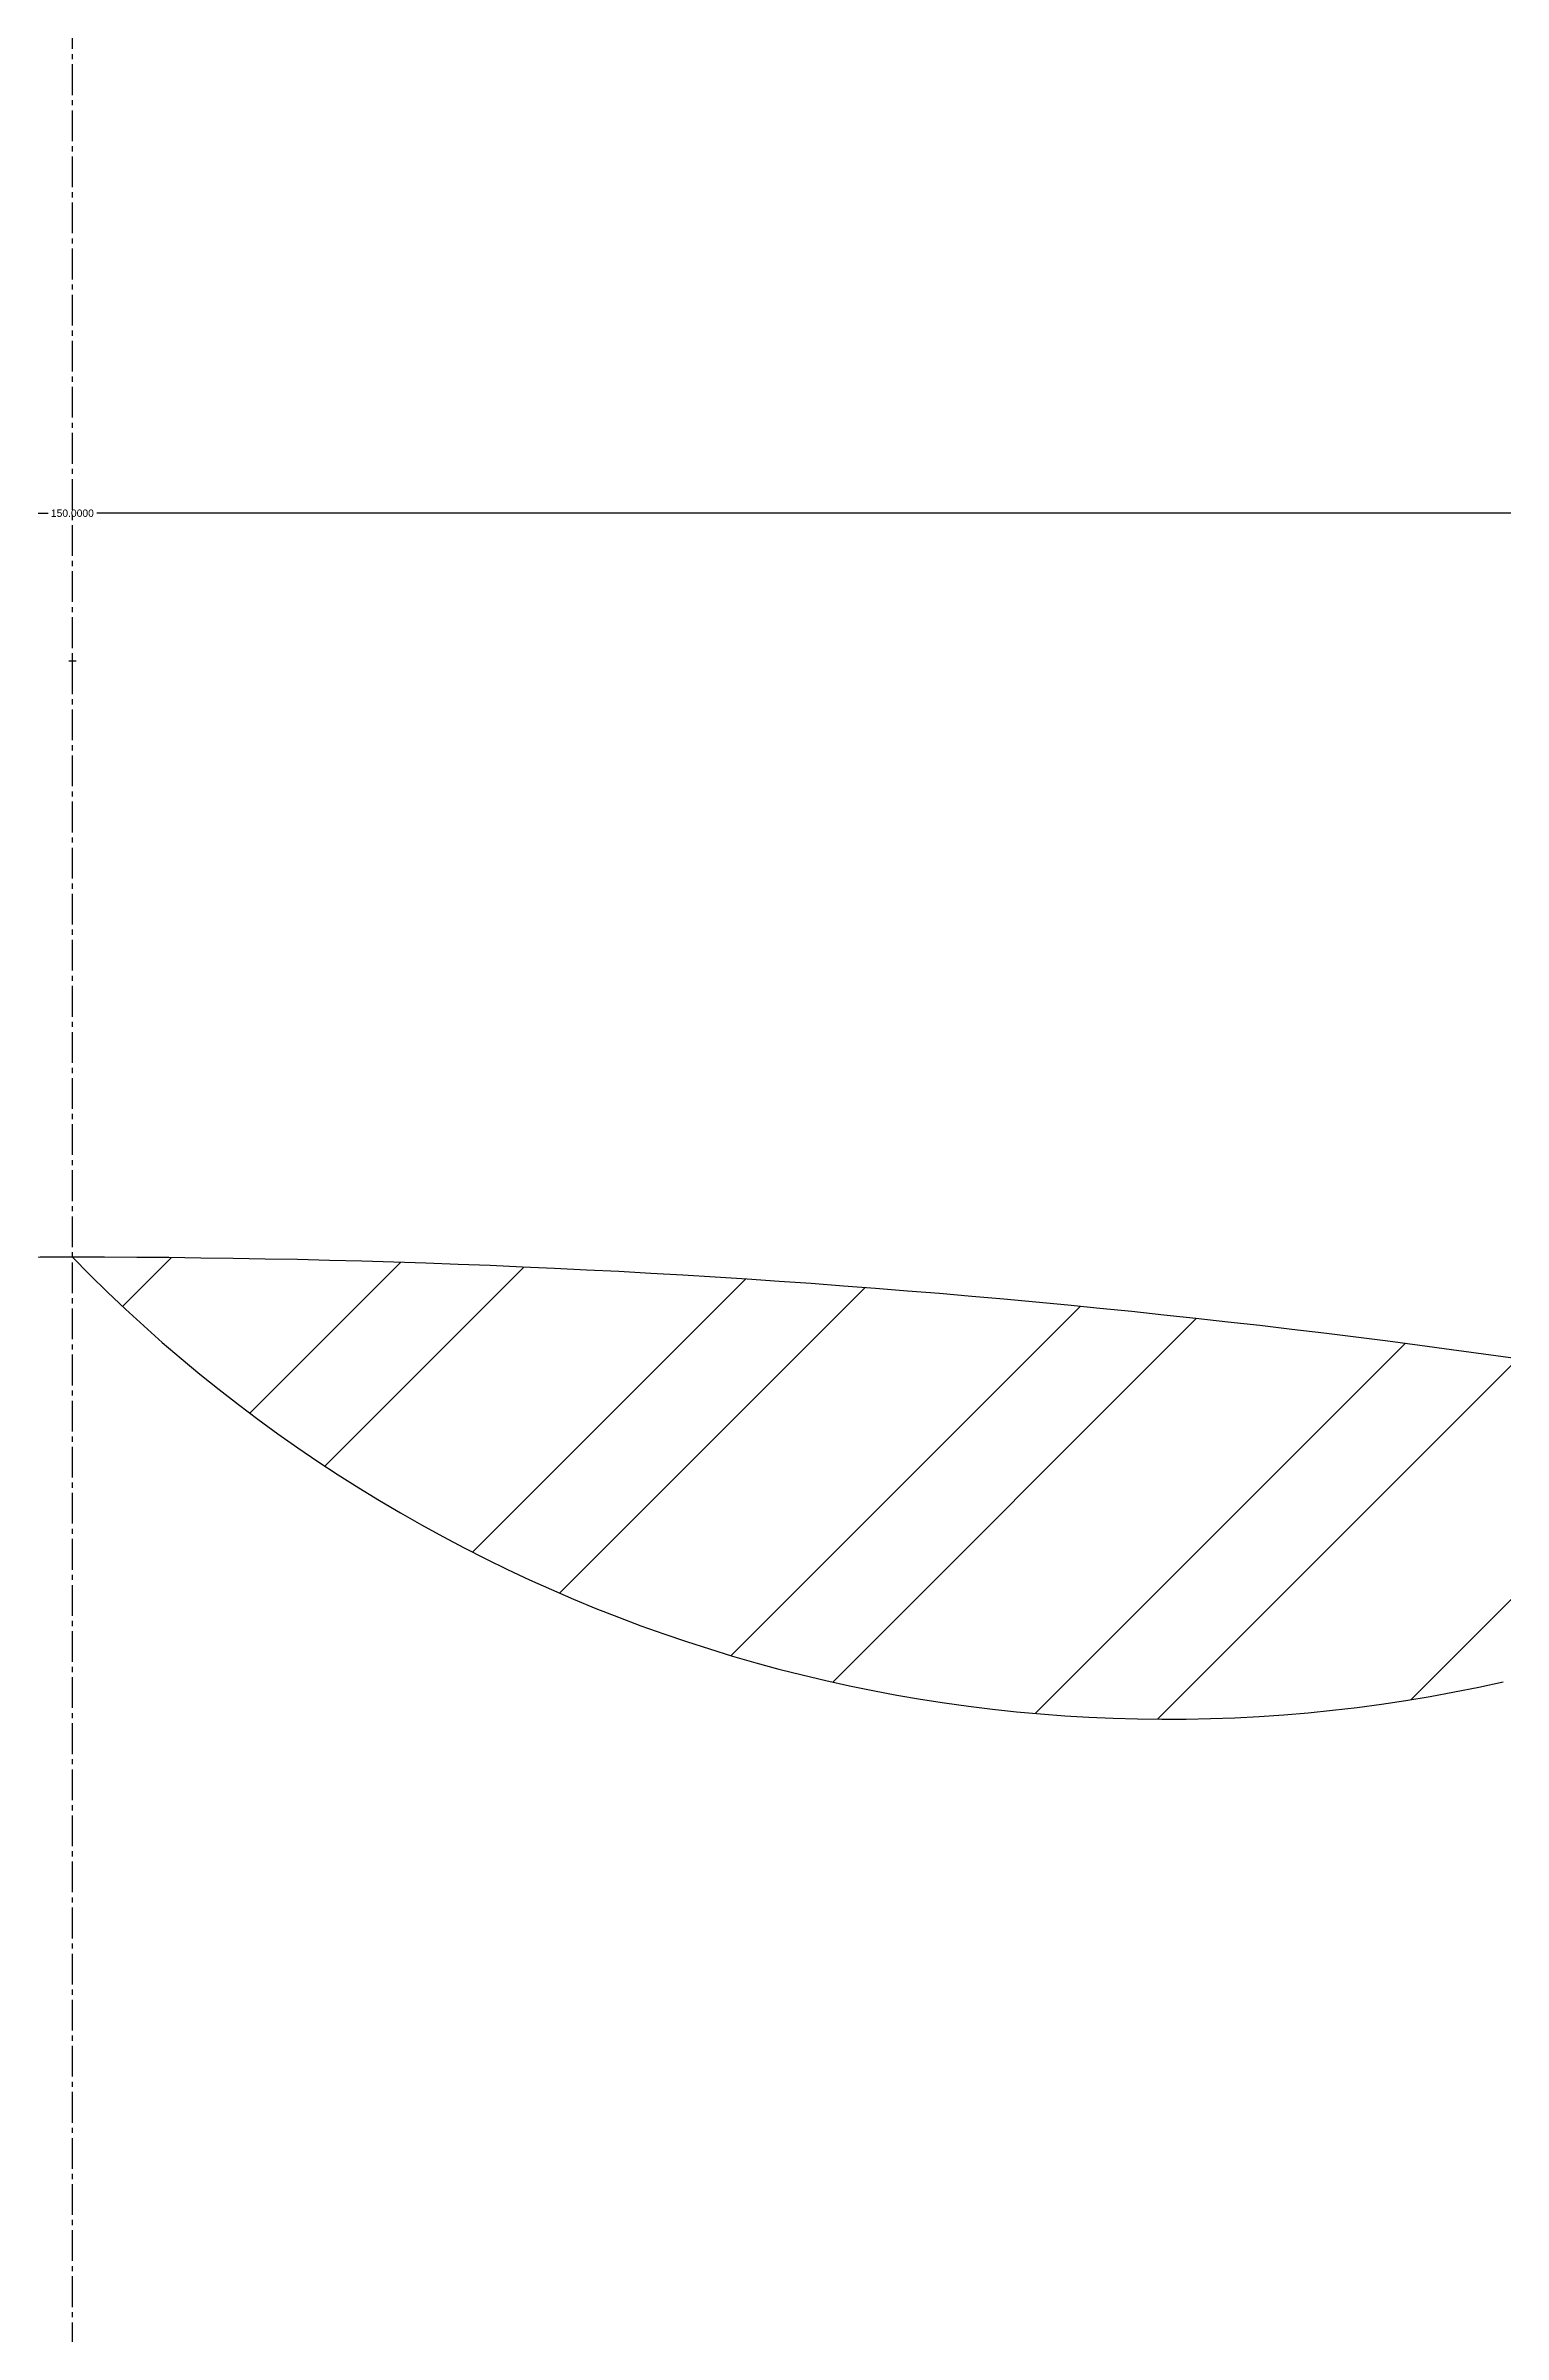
# Model space of a CAD drawing. Header units: millimetres. Extents: x 9612 to 23319, y 1863 to 14354.
# Drawn here: x 11680.8 to 11716.4, y 7885.4 to 7941.2 of the extents above; entities that cross this region are included whole.
import ezdxf

# ---------------------------------------------------------------- set-up
doc = ezdxf.new("R2010")
doc.units = ezdxf.units.MM
doc.header["$MEASUREMENT"] = 0
doc.linetypes.add('CENTER2', pattern=[1.125, 0.75, -0.125, 0.125, -0.125])
doc.styles.get("Standard").update_dxf_attribs({"font": 'arial.ttf'})
doc.dimstyles.get("Standard").update_dxf_attribs({"dimtxt": 0.18, "dimasz": 0.18, "dimexe": 0.18, "dimexo": 0.0625, "dimgap": 0.09, "dimtad": 0, "dimtih": 1, "dimtoh": 1, "dimdec": 4, "dimzin": 0, "dimdsep": 46, "dimtxsty": 'Standard', "dimcen": 0.09, "dimadec": 0, "dimazin": 0, "dimtfac": 1, "dimtdec": 4, "dimtofl": 0, "dimtmove": 0, "dimatfit": 3, "dimfxl": 1, "dimtolj": 1, "dimtzin": 0, "dimarcsym": 0})

# ---------------------------------------------------------------- blocks, each defined once
blk = doc.blocks.new('*D104')
at = {"color": 0, "lineweight": -2, "transparency": 16777216}
for p, q in [((11606.44466027446, 7939.95819818117), (11606.44466027446, 7929.629238426394)), ((11756.44466027948, 7933.439363167468), (11756.44466027948, 7929.629238426394)), ((11606.62466027446, 7929.809238426395), (11680.8499604134, 7929.809238426395)), ((11756.26466027948, 7929.809238426395), (11682.03936014054, 7929.809238426395))]:
    blk.add_line(p, q, dxfattribs=at)
at = {"color": 0, "transparency": 16777216}
for points in [[(11606.62466027446, 7929.839238426394), (11606.62466027446, 7929.779238426395), (11606.44466027446, 7929.809238426395)], [(11756.26466027948, 7929.839238426394), (11756.26466027948, 7929.779238426395), (11756.44466027948, 7929.809238426395)]]:
    blk.add_solid(points, dxfattribs=at)
at = {"layer": 'Defpoints', "color": 0, "transparency": 16777216}
for p in [(11606.44466027446, 7940.02069818117), (11756.44466027948, 7933.501863167468), (11606.44466027446, 7929.809238426395)]:
    blk.add_point(p, dxfattribs=at)
at = {"color": 0, "transparency": 16777216, "insert": (11681.44466027697, 7929.809238426395), "char_height": 0.18, "attachment_point": 5}
blk.add_mtext('\\A1;150.0000', dxfattribs=at)
blk = doc.blocks.new('*D108')
at = {"color": 0, "lineweight": -2, "transparency": 16777216}
for p, q in [((11681.44466027697, 7926.118521288156), (11681.44466027697, 7926.298521288159)), ((11681.35466027697, 7926.208521288157), (11681.53466027697, 7926.208521288156)), ((11936.97876217377, 7801.197202604626), (11748.97648323543, 7893.170886864906)), ((11937.15876217377, 7801.197202604624), (11936.97876217377, 7801.197202604626))]:
    blk.add_line(p, q, dxfattribs=at)
at = {"color": 0, "transparency": 16777216}
blk.add_solid([(11748.98966664901, 7893.197834918759), (11748.96329982186, 7893.143938811052), (11748.81479491232, 7893.249987346364)], dxfattribs=at)
at = {"layer": 'Defpoints', "color": 0, "transparency": 16777216}
for p in [(11614.07452564162, 7959.167055229953), (11748.81479491232, 7893.249987346364)]:
    blk.add_point(p, dxfattribs=at)
at = {"color": 0, "transparency": 16777216, "insert": (12022.26240388844, 7801.197202604626), "char_height": 0.18, "attachment_point": 5}
blk.add_mtext('\\A1;{\\H111.11111x;Stock Tube\\PID ∅150.0000}', dxfattribs=at)
blk = doc.blocks.new('ijkkkkkkkkk')
h = blk.add_hatch()
h.set_pattern_fill('STEEL', color=256, scale=60.00000000200991, angle=180)
h.set_pattern_definition([(225, (16446.0929637199, 4174.037355704277), (4.419417382563962, -4.419417382563961), []), (225, (16446.0929637199, 4170.912355704171), (4.419417382563962, -4.419417382563961), [])])
edge = h.paths.add_edge_path()
edge.add_ellipse((1232.839484795728, -13.54280015071527), major_axis=(-26.40408141809619, 26.40408141809619), ratio=0.9999999999999987, start_angle=89.26650826146988, end_angle=147.6946049961351, ccw=False)
edge.add_ellipse((1206.099555246397, -292.1067062126331), major_axis=(178.5444622555812, 178.5444622555812), ratio=0.9999999999999962, start_angle=393.5788137250007, end_angle=405.0000000000001, ccw=False)
edge.add_ellipse((1236.877699437016, -14.46913023946581), major_axis=(25.27600864317765, 25.27600864317765), ratio=0.9999999999999978, start_angle=231.6954172984705, end_angle=257.5298791607273, ccw=False)
at = {"linetype": 'CENTER2'}
blk.add_line((1206.099555246397, -299.2352051998387), (1206.099555246397, 389.7601983369477), dxfattribs=at)
for centre, major_axis, ratio, start_param, end_param in [((1206.099555246397, -292.1067062126367), (178.5444622555842, 178.5444622555842), 0.9999999999999997, 0.5860608584142962, 0.9847354683806009), ((1232.839484795728, -13.54280015071527), (26.40408141809639, 26.40408141809639), 0.9999999999999981, 3.12879080771627, 4.148553471409917)]:
    blk.add_ellipse(centre, major_axis=major_axis, ratio=ratio, start_param=start_param, end_param=end_param)
dim = blk.add_diameter_dim_2p(p1=(1138.729420611049, 7.913036493575419), p2=(1273.469689881742, -58.00403139001355), text='{\\H111.11111x;Stock Tube\\PID <>}', dimstyle='Standard')
dim.commit()
dim.dimension.update_dxf_attribs({"geometry": '*D108', "text_midpoint": (1546.917298857865, -150.0568161317515), "dimtype": 131, "insert": (-10475.34510503057, -7951.254018736377)})
dim = blk.add_linear_dim(base=(1131.099555243887, -21.44478030998289), p1=(1281.099555248908, -17.75215556890907), p2=(1131.099555243887, -11.23332055520768), angle=180, dimstyle='Standard')
dim.commit()
dim.dimension.update_dxf_attribs({"geometry": '*D104', "text_midpoint": (1206.099555246397, -21.44478030998289), "dimtype": 128, "insert": (-10475.34510503057, -7951.254018736377)})

msp = doc.modelspace()

# ---------------------------------------------------------------- block references
msp.add_blockref('ijkkkkkkkkk', (10475.34510503057, 7951.254018736377))

doc.saveas('drawing.dxf')
